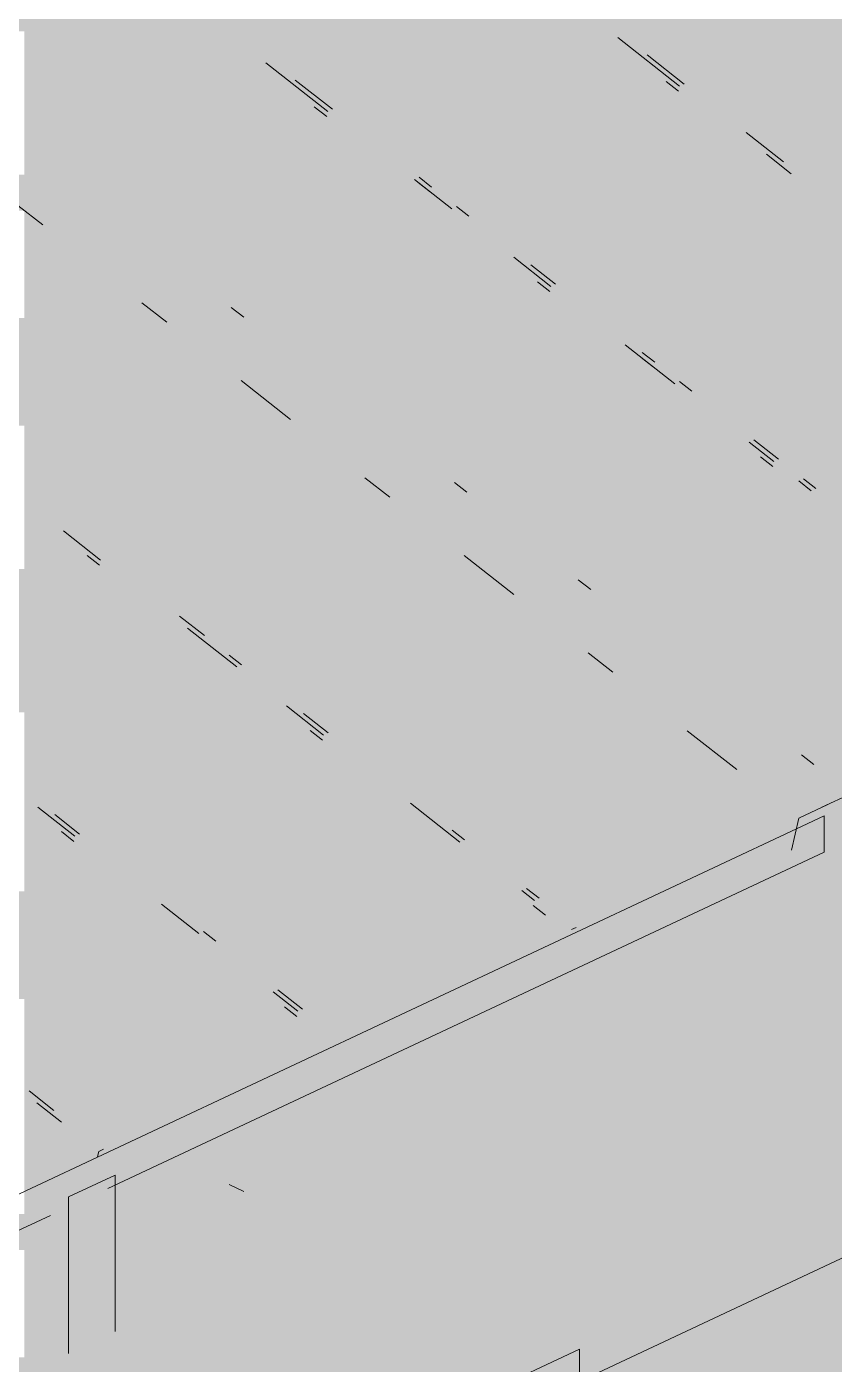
# Model space of a CAD drawing. Header units: millimetres. Extents: x 5 to 1315, y 5 to 292.
# Drawn here: x 1209.481 to 1211.652, y 84.62 to 88.218 of the extents above; entities that cross this region are included whole.
import ezdxf

# ---------------------------------------------------------------- set-up
doc = ezdxf.new("R2010")
doc.units = ezdxf.units.MM
doc.layers.add('EXISTING', color=7, linetype='Continuous')
doc.layers.add('IMAGES', color=7, linetype='Continuous')

# ---------------------------------------------------------------- blocks, each defined once
blk = doc.blocks.new('SHEET_03')
at = {"layer": 'EXISTING', "color": 250, "lineweight": 9}
for p, q in [((310.9569, 84.5696), (320.4349, 89.0192)), ((311.0698, 88.1889), (311.2364, 88.0581)), ((310.1237, 88.121), (310.2904, 87.9902)), ((311.2489, 88.064), (311.1489, 88.1425)), ((310.3028, 87.9961), (310.2029, 88.0746)), ((311.2333, 88.0444), (311.2, 88.0706)), ((310.2873, 87.9765), (310.254, 88.0027)), ((311.5155, 87.8547), (311.4155, 87.9332)), ((311.4697, 87.875), (311.5363, 87.8227)), ((310.5236, 87.8071), (310.6236, 87.7286)), ((310.5664, 87.7731), (310.5331, 87.7993)), ((310.5695, 87.7868), (310.5361, 87.813)), ((309.4571, 87.7371), (309.5237, 87.6848)), ((310.6694, 87.7083), (310.6361, 87.7345)), ((310.7902, 87.5978), (310.8902, 87.5194)), ((310.9027, 87.5252), (310.8361, 87.5775)), ((310.8872, 87.5057), (310.8538, 87.5318)), ((309.7903, 87.4755), (309.857, 87.4232)), ((310.0641, 87.4368), (310.0308, 87.463)), ((311.0902, 87.3624), (311.2235, 87.2578)), ((311.1663, 87.3023), (311.1329, 87.3284)), ((311.1693, 87.3159), (311.136, 87.3421)), ((310.0569, 87.2662), (310.1902, 87.1616)), ((311.2693, 87.2375), (311.236, 87.2636)), ((311.5026, 87.0544), (311.4359, 87.1067)), ((311.4235, 87.1008), (311.4901, 87.0485)), ((311.487, 87.0348), (311.4537, 87.061)), ((310.3902, 87.0046), (310.4569, 86.9523)), ((311.5568, 86.9962), (311.5901, 86.97)), ((311.6026, 86.9759), (311.5692, 87.002)), ((310.664, 86.966), (310.6307, 86.9921)), ((309.5793, 86.8621), (309.6793, 86.7836)), ((309.6762, 86.7699), (309.6429, 86.7961)), ((310.6568, 86.7954), (310.7901, 86.6907)), ((310.9973, 86.7044), (310.9639, 86.7305)), ((309.9584, 86.5802), (309.8917, 86.6325)), ((309.9126, 86.6005), (310.0459, 86.4959)), ((310.0583, 86.5017), (310.025, 86.5279)), ((310.9901, 86.5338), (311.0567, 86.4815)), ((310.1792, 86.3912), (310.2791, 86.3128)), ((310.2916, 86.3186), (310.225, 86.3709)), ((310.2761, 86.2991), (310.2428, 86.3252)), ((311.2567, 86.3245), (311.39, 86.2199)), ((311.5971, 86.2335), (311.5638, 86.2597)), ((311.6971, 86.155), (311.6191, 86.1184)), ((307.8109, 84.3044), (311.6251, 86.095)), ((309.5101, 86.119), (309.6101, 86.0405)), ((309.6226, 86.0463), (309.5559, 86.0987)), ((310.5124, 86.1297), (310.6457, 86.025)), ((311.6347, 86.1257), (311.5566, 86.0891)), ((311.6251, 86.095), (311.6251, 85.9976)), ((311.5566, 86.0891), (311.5375, 86.0035)), ((309.607, 86.0268), (309.5737, 86.0529)), ((310.6582, 86.0309), (310.6249, 86.057)), ((309.6987, 85.0932), (311.6251, 85.9976)), ((310.8124, 85.8942), (310.8457, 85.8681)), ((310.8582, 85.8739), (310.8249, 85.9001)), ((309.8434, 85.8574), (309.9434, 85.7789)), ((310.876, 85.8282), (310.8426, 85.8544)), ((309.9892, 85.7586), (309.9559, 85.7847)), ((310.9582, 85.7954), (310.9457, 85.7896)), ((310.2225, 85.5755), (310.1558, 85.6278)), ((310.1433, 85.6219), (310.21, 85.5696)), ((310.2069, 85.5559), (310.1736, 85.5821)), ((309.5534, 85.3032), (309.4868, 85.3555)), ((309.5076, 85.3235), (309.5743, 85.2712)), ((309.6867, 85.1986), (309.6743, 85.1927)), ((309.6743, 85.1927), (309.6712, 85.179)), ((309.5931, 85.0703), (309.718, 85.129)), ((309.718, 84.7079), (309.718, 85.129)), ((310.0641, 85.085), (310.0249, 85.1034)), ((309.5931, 85.0703), (309.5931, 84.6493)), ((307.8109, 84.2069), (309.5446, 85.0208)), ((309.5931, 84.0162), (310.9669, 84.6611)), ((310.9669, 84.3493), (310.9669, 84.6611))]:
    blk.add_line(p, q, dxfattribs=at)
at = {"layer": 'IMAGES', "color": 7}
for points in [[(309.2818, 88.2057), (309.86, 88.2057), (309.2818, 88.3021), (309.86, 88.3021)], [(309.86, 88.2057), (310.0527, 88.2057), (309.86, 88.3021), (310.0527, 88.3021)], [(310.0527, 88.2057), (310.7273, 88.2057), (310.0527, 88.3021), (310.7273, 88.3021)], [(310.7273, 88.2057), (310.8236, 88.2057), (310.7273, 88.3021), (310.8236, 88.3021)], [(310.8236, 88.2057), (310.92, 88.2057), (310.8236, 88.3021), (310.92, 88.3021)], [(310.92, 88.2057), (311.1127, 88.2057), (310.92, 88.3021), (311.1127, 88.3021)], [(311.1127, 88.2057), (311.2091, 88.2057), (311.1127, 88.3021), (311.2091, 88.3021)], [(311.2091, 88.2057), (311.3055, 88.2057), (311.2091, 88.3021), (311.3055, 88.3021)], [(311.3055, 88.2057), (311.7873, 88.2057), (311.3055, 88.3021), (311.7873, 88.3021)], [(309.4745, 88.1093), (309.86, 88.1093), (309.4745, 88.2057), (309.86, 88.2057)], [(309.86, 88.1093), (309.9564, 88.1093), (309.86, 88.2057), (309.9564, 88.2057)], [(309.9564, 88.1093), (310.1491, 88.1093), (309.9564, 88.2057), (310.1491, 88.2057)], [(310.1491, 88.1093), (310.2455, 88.1093), (310.1491, 88.2057), (310.2455, 88.2057)], [(310.2455, 88.1093), (310.3418, 88.1093), (310.2455, 88.2057), (310.3418, 88.2057)], [(310.3418, 88.1093), (310.8236, 88.1093), (310.3418, 88.2057), (310.8236, 88.2057)], [(310.8236, 88.1093), (310.92, 88.1093), (310.8236, 88.2057), (310.92, 88.2057)], [(310.92, 88.1093), (311.0164, 88.1093), (310.92, 88.2057), (311.0164, 88.2057)], [(311.0164, 88.1093), (311.2091, 88.1093), (311.0164, 88.2057), (311.2091, 88.2057)], [(311.2091, 88.1093), (311.3055, 88.1093), (311.2091, 88.2057), (311.3055, 88.2057)], [(311.3055, 88.1093), (311.4018, 88.1093), (311.3055, 88.2057), (311.4018, 88.2057)], [(311.4018, 88.1093), (311.8836, 88.1093), (311.4018, 88.2057), (311.8836, 88.2057)], [(309.4745, 88.0129), (309.9564, 88.0129), (309.4745, 88.1093), (309.9564, 88.1093)], [(309.9564, 88.0129), (310.0527, 88.0129), (309.9564, 88.1093), (310.0527, 88.1093)], [(310.0527, 88.0129), (310.1491, 88.0129), (310.0527, 88.1093), (310.1491, 88.1093)], [(310.1491, 88.0129), (310.3418, 88.0129), (310.1491, 88.1093), (310.3418, 88.1093)], [(310.3418, 88.0129), (310.4382, 88.0129), (310.3418, 88.1093), (310.4382, 88.1093)], [(310.4382, 88.0129), (311.0164, 88.0129), (310.4382, 88.1093), (311.0164, 88.1093)], [(311.0164, 88.0129), (311.1127, 88.0129), (311.0164, 88.1093), (311.1127, 88.1093)], [(311.1127, 88.0129), (311.3055, 88.0129), (311.1127, 88.1093), (311.3055, 88.1093)], [(311.3055, 88.0129), (311.4018, 88.0129), (311.3055, 88.1093), (311.4018, 88.1093)], [(311.4018, 88.0129), (311.98, 88.0129), (311.4018, 88.1093), (311.98, 88.1093)], [(309.4745, 87.9165), (309.5709, 87.9165), (309.4745, 88.0129), (309.5709, 88.0129)], [(309.5709, 87.9165), (309.6673, 87.9165), (309.5709, 88.0129), (309.6673, 88.0129)], [(309.6673, 87.9165), (310.0527, 87.9165), (309.6673, 88.0129), (310.0527, 88.0129)], [(310.0527, 87.9165), (310.1491, 87.9165), (310.0527, 88.0129), (310.1491, 88.0129)], [(310.1491, 87.9165), (310.2455, 87.9165), (310.1491, 88.0129), (310.2455, 88.0129)], [(310.2455, 87.9165), (310.4382, 87.9165), (310.2455, 88.0129), (310.4382, 88.0129)], [(310.4382, 87.9165), (310.5345, 87.9165), (310.4382, 88.0129), (310.5345, 88.0129)], [(310.5345, 87.9165), (311.2091, 87.9165), (310.5345, 88.0129), (311.2091, 88.0129)], [(311.2091, 87.9165), (311.3055, 87.9165), (311.2091, 88.0129), (311.3055, 88.0129)], [(311.3055, 87.9165), (311.4982, 87.9165), (311.3055, 88.0129), (311.4982, 88.0129)], [(311.4982, 87.9165), (311.5945, 87.9165), (311.4982, 88.0129), (311.5945, 88.0129)], [(311.5945, 87.9165), (312.0764, 87.9165), (311.5945, 88.0129), (312.0764, 88.0129)], [(309.4745, 87.8201), (309.5709, 87.8201), (309.4745, 87.9165), (309.5709, 87.9165)], [(309.5709, 87.8201), (309.7636, 87.8201), (309.5709, 87.9165), (309.7636, 87.9165)], [(309.7636, 87.8201), (310.2455, 87.8201), (309.7636, 87.9165), (310.2455, 87.9165)], [(310.2455, 87.8201), (310.3418, 87.8201), (310.2455, 87.9165), (310.3418, 87.9165)], [(310.3418, 87.8201), (310.4382, 87.8201), (310.3418, 87.9165), (310.4382, 87.9165)], [(310.4382, 87.8201), (310.5345, 87.8201), (310.4382, 87.9165), (310.5345, 87.9165)], [(310.5345, 87.8201), (310.6309, 87.8201), (310.5345, 87.9165), (310.6309, 87.9165)], [(310.6309, 87.8201), (310.7273, 87.8201), (310.6309, 87.9165), (310.7273, 87.9165)], [(310.7273, 87.8201), (311.2091, 87.8201), (310.7273, 87.9165), (311.2091, 87.9165)], [(311.2091, 87.8201), (311.3055, 87.8201), (311.2091, 87.9165), (311.3055, 87.9165)], [(311.3055, 87.8201), (311.4018, 87.8201), (311.3055, 87.9165), (311.4018, 87.9165)], [(311.4018, 87.8201), (311.5945, 87.8201), (311.4018, 87.9165), (311.5945, 87.9165)], [(311.5945, 87.8201), (311.6909, 87.8201), (311.5945, 87.9165), (311.6909, 87.9165)], [(309.3782, 87.7237), (309.5709, 87.7237), (309.3782, 87.8201), (309.5709, 87.8201)], [(309.5709, 87.7237), (309.6673, 87.7237), (309.5709, 87.8201), (309.6673, 87.8201)], [(309.6673, 87.7237), (309.7636, 87.7237), (309.6673, 87.8201), (309.7636, 87.8201)], [(309.7636, 87.7237), (309.86, 87.7237), (309.7636, 87.8201), (309.86, 87.8201)], [(309.86, 87.7237), (310.3418, 87.7237), (309.86, 87.8201), (310.3418, 87.8201)], [(310.3418, 87.7237), (310.4382, 87.7237), (310.3418, 87.8201), (310.4382, 87.8201)], [(310.4382, 87.7237), (310.5345, 87.7237), (310.4382, 87.8201), (310.5345, 87.8201)], [(310.5345, 87.7237), (310.6309, 87.7237), (310.5345, 87.8201), (310.6309, 87.8201)], [(310.6309, 87.7237), (310.7273, 87.7237), (310.6309, 87.8201), (310.7273, 87.8201)], [(310.7273, 87.7237), (310.8236, 87.7237), (310.7273, 87.8201), (310.8236, 87.8201)], [(310.8236, 87.7237), (311.4018, 87.7237), (310.8236, 87.8201), (311.4018, 87.8201)], [(311.4018, 87.7237), (311.4982, 87.7237), (311.4018, 87.8201), (311.4982, 87.8201)], [(311.4982, 87.7237), (311.6909, 87.7237), (311.4982, 87.8201), (311.6909, 87.8201)], [(309.4745, 87.6273), (309.5709, 87.6273), (309.4745, 87.7237), (309.5709, 87.7237)], [(309.5709, 87.6273), (309.6673, 87.6273), (309.5709, 87.7237), (309.6673, 87.7237)], [(309.6673, 87.6273), (309.7636, 87.6273), (309.6673, 87.7237), (309.7636, 87.7237)], [(309.7636, 87.6273), (309.86, 87.6273), (309.7636, 87.7237), (309.86, 87.7237)], [(309.86, 87.6273), (309.9564, 87.6273), (309.86, 87.7237), (309.9564, 87.7237)], [(309.9564, 87.6273), (310.4382, 87.6273), (309.9564, 87.7237), (310.4382, 87.7237)], [(310.4382, 87.6273), (310.5345, 87.6273), (310.4382, 87.7237), (310.5345, 87.7237)], [(310.5345, 87.6273), (310.6309, 87.6273), (310.5345, 87.7237), (310.6309, 87.7237)], [(310.6309, 87.6273), (310.7273, 87.6273), (310.6309, 87.7237), (310.7273, 87.7237)], [(310.7273, 87.6273), (310.8236, 87.6273), (310.7273, 87.7237), (310.8236, 87.7237)], [(310.8236, 87.6273), (310.92, 87.6273), (310.8236, 87.7237), (310.92, 87.7237)], [(310.92, 87.6273), (311.4982, 87.6273), (310.92, 87.7237), (311.4982, 87.7237)], [(311.4982, 87.6273), (311.5945, 87.6273), (311.4982, 87.7237), (311.5945, 87.7237)], [(311.5945, 87.6273), (311.6909, 87.6273), (311.5945, 87.7237), (311.6909, 87.7237)], [(309.4745, 87.5309), (309.5709, 87.5309), (309.4745, 87.6273), (309.5709, 87.6273)], [(309.5709, 87.5309), (309.6673, 87.5309), (309.5709, 87.6273), (309.6673, 87.6273)], [(309.6673, 87.5309), (309.9564, 87.5309), (309.6673, 87.6273), (309.9564, 87.6273)], [(309.9564, 87.5309), (310.0527, 87.5309), (309.9564, 87.6273), (310.0527, 87.6273)], [(310.0527, 87.5309), (310.1491, 87.5309), (310.0527, 87.6273), (310.1491, 87.6273)], [(310.1491, 87.5309), (310.5345, 87.5309), (310.1491, 87.6273), (310.5345, 87.6273)], [(310.5345, 87.5309), (310.6309, 87.5309), (310.5345, 87.6273), (310.6309, 87.6273)], [(310.6309, 87.5309), (310.7273, 87.5309), (310.6309, 87.6273), (310.7273, 87.6273)], [(310.7273, 87.5309), (310.92, 87.5309), (310.7273, 87.6273), (310.92, 87.6273)], [(310.92, 87.5309), (311.0164, 87.5309), (310.92, 87.6273), (311.0164, 87.6273)], [(311.0164, 87.5309), (311.1127, 87.5309), (311.0164, 87.6273), (311.1127, 87.6273)], [(311.1127, 87.5309), (311.5945, 87.5309), (311.1127, 87.6273), (311.5945, 87.6273)], [(311.5945, 87.5309), (311.6909, 87.5309), (311.5945, 87.6273), (311.6909, 87.6273)], [(309.4745, 87.4345), (309.5709, 87.4345), (309.4745, 87.5309), (309.5709, 87.5309)], [(309.5709, 87.4345), (309.6673, 87.4345), (309.5709, 87.5309), (309.6673, 87.5309)], [(309.6673, 87.4345), (309.7636, 87.4345), (309.6673, 87.5309), (309.7636, 87.5309)], [(309.7636, 87.4345), (309.86, 87.4345), (309.7636, 87.5309), (309.86, 87.5309)], [(309.86, 87.4345), (309.9564, 87.4345), (309.86, 87.5309), (309.9564, 87.5309)], [(309.9564, 87.4345), (310.0527, 87.4345), (309.9564, 87.5309), (310.0527, 87.5309)], [(310.0527, 87.4345), (310.2455, 87.4345), (310.0527, 87.5309), (310.2455, 87.5309)], [(310.2455, 87.4345), (310.7273, 87.4345), (310.2455, 87.5309), (310.7273, 87.5309)], [(310.7273, 87.4345), (310.8236, 87.4345), (310.7273, 87.5309), (310.8236, 87.5309)], [(310.8236, 87.4345), (311.0164, 87.4345), (310.8236, 87.5309), (311.0164, 87.5309)], [(311.0164, 87.4345), (311.1127, 87.4345), (311.0164, 87.5309), (311.1127, 87.5309)], [(311.1127, 87.4345), (311.2091, 87.4345), (311.1127, 87.5309), (311.2091, 87.5309)], [(311.2091, 87.4345), (311.6909, 87.4345), (311.2091, 87.5309), (311.6909, 87.5309)], [(309.1855, 87.3381), (309.6673, 87.3381), (309.1855, 87.4345), (309.6673, 87.4345)], [(309.6673, 87.3381), (309.7636, 87.3381), (309.6673, 87.4345), (309.7636, 87.4345)], [(309.7636, 87.3381), (309.86, 87.3381), (309.7636, 87.4345), (309.86, 87.4345)], [(309.86, 87.3381), (309.9564, 87.3381), (309.86, 87.4345), (309.9564, 87.4345)], [(309.9564, 87.3381), (310.0527, 87.3381), (309.9564, 87.4345), (310.0527, 87.4345)], [(310.0527, 87.3381), (310.1491, 87.3381), (310.0527, 87.4345), (310.1491, 87.4345)], [(310.1491, 87.3381), (310.2455, 87.3381), (310.1491, 87.4345), (310.2455, 87.4345)], [(310.2455, 87.3381), (310.3418, 87.3381), (310.2455, 87.4345), (310.3418, 87.4345)], [(310.3418, 87.3381), (310.4382, 87.3381), (310.3418, 87.4345), (310.4382, 87.4345)], [(310.4382, 87.3381), (310.8236, 87.3381), (310.4382, 87.4345), (310.8236, 87.4345)], [(310.8236, 87.3381), (310.92, 87.3381), (310.8236, 87.4345), (310.92, 87.4345)], [(310.92, 87.3381), (311.0164, 87.3381), (310.92, 87.4345), (311.0164, 87.4345)], [(311.0164, 87.3381), (311.1127, 87.3381), (311.0164, 87.4345), (311.1127, 87.4345)], [(311.1127, 87.3381), (311.2091, 87.3381), (311.1127, 87.4345), (311.2091, 87.4345)], [(311.2091, 87.3381), (311.8836, 87.3381), (311.2091, 87.4345), (311.8836, 87.4345)], [(309.2818, 87.2417), (309.7636, 87.2417), (309.2818, 87.3381), (309.7636, 87.3381)], [(309.7636, 87.2417), (309.86, 87.2417), (309.7636, 87.3381), (309.86, 87.3381)], [(309.86, 87.2417), (309.9564, 87.2417), (309.86, 87.3381), (309.9564, 87.3381)], [(309.9564, 87.2417), (310.0527, 87.2417), (309.9564, 87.3381), (310.0527, 87.3381)], [(310.0527, 87.2417), (310.2455, 87.2417), (310.0527, 87.3381), (310.2455, 87.3381)], [(310.2455, 87.2417), (310.3418, 87.2417), (310.2455, 87.3381), (310.3418, 87.3381)], [(310.3418, 87.2417), (310.4382, 87.2417), (310.3418, 87.3381), (310.4382, 87.3381)], [(310.4382, 87.2417), (310.92, 87.2417), (310.4382, 87.3381), (310.92, 87.3381)], [(310.92, 87.2417), (311.0164, 87.2417), (310.92, 87.3381), (311.0164, 87.3381)], [(311.0164, 87.2417), (311.1127, 87.2417), (311.0164, 87.3381), (311.1127, 87.3381)], [(311.1127, 87.2417), (311.3055, 87.2417), (311.1127, 87.3381), (311.3055, 87.3381)], [(311.3055, 87.2417), (311.4018, 87.2417), (311.3055, 87.3381), (311.4018, 87.3381)], [(311.4018, 87.2417), (311.98, 87.2417), (311.4018, 87.3381), (311.98, 87.3381)], [(309.3782, 87.1453), (309.86, 87.1453), (309.3782, 87.2417), (309.86, 87.2417)], [(309.86, 87.1453), (309.9564, 87.1453), (309.86, 87.2417), (309.9564, 87.2417)], [(309.9564, 87.1453), (310.0527, 87.1453), (309.9564, 87.2417), (310.0527, 87.2417)], [(310.0527, 87.1453), (310.1491, 87.1453), (310.0527, 87.2417), (310.1491, 87.2417)], [(310.1491, 87.1453), (310.2455, 87.1453), (310.1491, 87.2417), (310.2455, 87.2417)], [(310.2455, 87.1453), (310.3418, 87.1453), (310.2455, 87.2417), (310.3418, 87.2417)], [(310.3418, 87.1453), (310.4382, 87.1453), (310.3418, 87.2417), (310.4382, 87.2417)], [(310.4382, 87.1453), (310.5345, 87.1453), (310.4382, 87.2417), (310.5345, 87.2417)], [(310.5345, 87.1453), (310.6309, 87.1453), (310.5345, 87.2417), (310.6309, 87.2417)], [(310.6309, 87.1453), (311.1127, 87.1453), (310.6309, 87.2417), (311.1127, 87.2417)], [(311.1127, 87.1453), (311.2091, 87.1453), (311.1127, 87.2417), (311.2091, 87.2417)], [(311.2091, 87.1453), (311.4018, 87.1453), (311.2091, 87.2417), (311.4018, 87.2417)], [(311.4018, 87.1453), (311.5945, 87.1453), (311.4018, 87.2417), (311.5945, 87.2417)], [(311.5945, 87.1453), (312.0764, 87.1453), (311.5945, 87.2417), (312.0764, 87.2417)], [(309.4745, 87.0489), (309.5709, 87.0489), (309.4745, 87.1453), (309.5709, 87.1453)], [(309.5709, 87.0489), (310.1491, 87.0489), (309.5709, 87.1453), (310.1491, 87.1453)], [(310.1491, 87.0489), (310.2455, 87.0489), (310.1491, 87.1453), (310.2455, 87.1453)], [(310.2455, 87.0489), (310.5345, 87.0489), (310.2455, 87.1453), (310.5345, 87.1453)], [(310.5345, 87.0489), (310.6309, 87.0489), (310.5345, 87.1453), (310.6309, 87.1453)], [(310.6309, 87.0489), (310.7273, 87.0489), (310.6309, 87.1453), (310.7273, 87.1453)], [(310.7273, 87.0489), (311.2091, 87.0489), (310.7273, 87.1453), (311.2091, 87.1453)], [(311.2091, 87.0489), (311.3055, 87.0489), (311.2091, 87.1453), (311.3055, 87.1453)], [(311.3055, 87.0489), (311.4018, 87.0489), (311.3055, 87.1453), (311.4018, 87.1453)], [(311.4018, 87.0489), (311.4982, 87.0489), (311.4018, 87.1453), (311.4982, 87.1453)], [(311.4982, 87.0489), (311.5945, 87.0489), (311.4982, 87.1453), (311.5945, 87.1453)], [(311.5945, 87.0489), (311.6909, 87.0489), (311.5945, 87.1453), (311.6909, 87.1453)], [(309.4745, 86.9525), (309.5709, 86.9525), (309.4745, 87.0489), (309.5709, 87.0489)], [(309.5709, 86.9525), (309.6673, 86.9525), (309.5709, 87.0489), (309.6673, 87.0489)], [(309.6673, 86.9525), (310.1491, 86.9525), (309.6673, 87.0489), (310.1491, 87.0489)], [(310.1491, 86.9525), (310.2455, 86.9525), (310.1491, 87.0489), (310.2455, 87.0489)], [(310.2455, 86.9525), (310.3418, 86.9525), (310.2455, 87.0489), (310.3418, 87.0489)], [(310.3418, 86.9525), (310.4382, 86.9525), (310.3418, 87.0489), (310.4382, 87.0489)], [(310.4382, 86.9525), (310.5345, 86.9525), (310.4382, 87.0489), (310.5345, 87.0489)], [(310.5345, 86.9525), (310.6309, 86.9525), (310.5345, 87.0489), (310.6309, 87.0489)], [(310.6309, 86.9525), (310.7273, 86.9525), (310.6309, 87.0489), (310.7273, 87.0489)], [(310.7273, 86.9525), (310.8236, 86.9525), (310.7273, 87.0489), (310.8236, 87.0489)], [(310.8236, 86.9525), (310.92, 86.9525), (310.8236, 87.0489), (310.92, 87.0489)], [(310.92, 86.9525), (311.3055, 86.9525), (310.92, 87.0489), (311.3055, 87.0489)], [(311.3055, 86.9525), (311.4018, 86.9525), (311.3055, 87.0489), (311.4018, 87.0489)], [(311.4018, 86.9525), (311.4982, 86.9525), (311.4018, 87.0489), (311.4982, 87.0489)], [(311.4982, 86.9525), (311.5945, 86.9525), (311.4982, 87.0489), (311.5945, 87.0489)], [(311.5945, 86.9525), (311.6909, 86.9525), (311.5945, 87.0489), (311.6909, 87.0489)], [(309.4745, 86.8561), (309.5709, 86.8561), (309.4745, 86.9525), (309.5709, 86.9525)], [(309.5709, 86.8561), (309.6673, 86.8561), (309.5709, 86.9525), (309.6673, 86.9525)], [(309.6673, 86.8561), (310.2455, 86.8561), (309.6673, 86.9525), (310.2455, 86.9525)], [(310.2455, 86.8561), (310.3418, 86.8561), (310.2455, 86.9525), (310.3418, 86.9525)], [(310.3418, 86.8561), (310.4382, 86.8561), (310.3418, 86.9525), (310.4382, 86.9525)], [(310.4382, 86.8561), (310.5345, 86.8561), (310.4382, 86.9525), (310.5345, 86.9525)], [(310.5345, 86.8561), (310.6309, 86.8561), (310.5345, 86.9525), (310.6309, 86.9525)], [(310.6309, 86.8561), (310.8236, 86.8561), (310.6309, 86.9525), (310.8236, 86.9525)], [(310.8236, 86.8561), (310.92, 86.8561), (310.8236, 86.9525), (310.92, 86.9525)], [(310.92, 86.8561), (311.4018, 86.8561), (310.92, 86.9525), (311.4018, 86.9525)], [(311.4018, 86.8561), (311.4982, 86.8561), (311.4018, 86.9525), (311.4982, 86.9525)], [(311.4982, 86.8561), (311.5945, 86.8561), (311.4982, 86.9525), (311.5945, 86.9525)], [(311.5945, 86.8561), (311.7873, 86.8561), (311.5945, 86.9525), (311.7873, 86.9525)], [(309.4745, 86.7597), (309.5709, 86.7597), (309.4745, 86.8561), (309.5709, 86.8561)], [(309.5709, 86.7597), (309.7636, 86.7597), (309.5709, 86.8561), (309.7636, 86.8561)], [(309.7636, 86.7597), (309.86, 86.7597), (309.7636, 86.8561), (309.86, 86.8561)], [(309.86, 86.7597), (310.3418, 86.7597), (309.86, 86.8561), (310.3418, 86.8561)], [(310.3418, 86.7597), (310.4382, 86.7597), (310.3418, 86.8561), (310.4382, 86.8561)], [(310.4382, 86.7597), (310.5345, 86.7597), (310.4382, 86.8561), (310.5345, 86.8561)], [(310.5345, 86.7597), (310.6309, 86.7597), (310.5345, 86.8561), (310.6309, 86.8561)], [(310.6309, 86.7597), (310.7273, 86.7597), (310.6309, 86.8561), (310.7273, 86.8561)], [(310.7273, 86.7597), (310.8236, 86.7597), (310.7273, 86.8561), (310.8236, 86.8561)], [(310.8236, 86.7597), (310.92, 86.7597), (310.8236, 86.8561), (310.92, 86.8561)], [(310.92, 86.7597), (311.0164, 86.7597), (310.92, 86.8561), (311.0164, 86.8561)], [(311.0164, 86.7597), (311.5945, 86.7597), (311.0164, 86.8561), (311.5945, 86.8561)], [(311.5945, 86.7597), (311.6909, 86.7597), (311.5945, 86.8561), (311.6909, 86.8561)], [(308.9927, 86.6633), (309.5709, 86.6633), (308.9927, 86.7597), (309.5709, 86.7597)], [(309.5709, 86.6633), (309.6673, 86.6633), (309.5709, 86.7597), (309.6673, 86.7597)], [(309.6673, 86.6633), (309.86, 86.6633), (309.6673, 86.7597), (309.86, 86.7597)], [(309.86, 86.6633), (309.9564, 86.6633), (309.86, 86.7597), (309.9564, 86.7597)], [(309.9564, 86.6633), (310.0527, 86.6633), (309.9564, 86.7597), (310.0527, 86.7597)], [(310.0527, 86.6633), (310.5345, 86.6633), (310.0527, 86.7597), (310.5345, 86.7597)], [(310.5345, 86.6633), (310.6309, 86.6633), (310.5345, 86.7597), (310.6309, 86.7597)], [(310.6309, 86.6633), (310.7273, 86.6633), (310.6309, 86.7597), (310.7273, 86.7597)], [(310.7273, 86.6633), (310.8236, 86.6633), (310.7273, 86.7597), (310.8236, 86.7597)], [(310.8236, 86.6633), (310.92, 86.6633), (310.8236, 86.7597), (310.92, 86.7597)], [(310.92, 86.6633), (311.0164, 86.6633), (310.92, 86.7597), (311.0164, 86.7597)], [(311.0164, 86.6633), (311.1127, 86.6633), (311.0164, 86.7597), (311.1127, 86.7597)], [(311.1127, 86.6633), (311.2091, 86.6633), (311.1127, 86.7597), (311.2091, 86.7597)], [(311.2091, 86.6633), (311.3055, 86.6633), (311.2091, 86.7597), (311.3055, 86.7597)], [(311.3055, 86.6633), (311.7873, 86.6633), (311.3055, 86.7597), (311.7873, 86.7597)], [(309.0891, 86.5669), (309.6673, 86.5669), (309.0891, 86.6633), (309.6673, 86.6633)], [(309.6673, 86.5669), (309.7636, 86.5669), (309.6673, 86.6633), (309.7636, 86.6633)], [(309.7636, 86.5669), (309.9564, 86.5669), (309.7636, 86.6633), (309.9564, 86.6633)], [(309.9564, 86.5669), (310.0527, 86.5669), (309.9564, 86.6633), (310.0527, 86.6633)], [(310.0527, 86.5669), (310.1491, 86.5669), (310.0527, 86.6633), (310.1491, 86.6633)], [(310.1491, 86.5669), (310.6309, 86.5669), (310.1491, 86.6633), (310.6309, 86.6633)], [(310.6309, 86.5669), (310.7273, 86.5669), (310.6309, 86.6633), (310.7273, 86.6633)], [(310.7273, 86.5669), (310.8236, 86.5669), (310.7273, 86.6633), (310.8236, 86.6633)], [(310.8236, 86.5669), (310.92, 86.5669), (310.8236, 86.6633), (310.92, 86.6633)], [(310.92, 86.5669), (311.0164, 86.5669), (310.92, 86.6633), (311.0164, 86.6633)], [(311.0164, 86.5669), (311.1127, 86.5669), (311.0164, 86.6633), (311.1127, 86.6633)], [(311.1127, 86.5669), (311.2091, 86.5669), (311.1127, 86.6633), (311.2091, 86.6633)], [(311.2091, 86.5669), (311.3055, 86.5669), (311.2091, 86.6633), (311.3055, 86.6633)], [(311.3055, 86.5669), (311.4018, 86.5669), (311.3055, 86.6633), (311.4018, 86.6633)], [(311.4018, 86.5669), (311.7873, 86.5669), (311.4018, 86.6633), (311.7873, 86.6633)], [(309.1855, 86.4705), (309.7636, 86.4705), (309.1855, 86.5669), (309.7636, 86.5669)], [(309.7636, 86.4705), (309.86, 86.4705), (309.7636, 86.5669), (309.86, 86.5669)], [(309.86, 86.4705), (309.9564, 86.4705), (309.86, 86.5669), (309.9564, 86.5669)], [(309.9564, 86.4705), (310.0527, 86.4705), (309.9564, 86.5669), (310.0527, 86.5669)], [(310.0527, 86.4705), (310.1491, 86.4705), (310.0527, 86.5669), (310.1491, 86.5669)], [(310.1491, 86.4705), (310.2455, 86.4705), (310.1491, 86.5669), (310.2455, 86.5669)], [(310.2455, 86.4705), (310.3418, 86.4705), (310.2455, 86.5669), (310.3418, 86.5669)], [(310.3418, 86.4705), (310.7273, 86.4705), (310.3418, 86.5669), (310.7273, 86.5669)], [(310.7273, 86.4705), (310.8236, 86.4705), (310.7273, 86.5669), (310.8236, 86.5669)], [(310.8236, 86.4705), (310.92, 86.4705), (310.8236, 86.5669), (310.92, 86.5669)], [(310.92, 86.4705), (311.0164, 86.4705), (310.92, 86.5669), (311.0164, 86.5669)], [(311.0164, 86.4705), (311.1127, 86.4705), (311.0164, 86.5669), (311.1127, 86.5669)], [(311.1127, 86.3741), (311.2091, 86.3741), (311.1127, 86.5669), (311.2091, 86.5669)], [(311.2091, 86.4705), (311.3055, 86.4705), (311.2091, 86.5669), (311.3055, 86.5669)], [(311.3055, 86.4705), (311.4982, 86.4705), (311.3055, 86.5669), (311.4982, 86.5669)], [(311.4982, 86.4705), (311.8836, 86.4705), (311.4982, 86.5669), (311.8836, 86.5669)], [(309.3782, 86.3741), (309.86, 86.3741), (309.3782, 86.4705), (309.86, 86.4705)], [(309.86, 86.3741), (309.9564, 86.3741), (309.86, 86.4705), (309.9564, 86.4705)], [(309.9564, 86.3741), (310.0527, 86.3741), (309.9564, 86.4705), (310.0527, 86.4705)], [(310.0527, 86.3741), (310.2455, 86.3741), (310.0527, 86.4705), (310.2455, 86.4705)], [(310.2455, 86.3741), (310.3418, 86.3741), (310.2455, 86.4705), (310.3418, 86.4705)], [(310.3418, 86.3741), (310.4382, 86.3741), (310.3418, 86.4705), (310.4382, 86.4705)], [(310.4382, 86.3741), (310.8236, 86.3741), (310.4382, 86.4705), (310.8236, 86.4705)], [(310.8236, 86.3741), (310.92, 86.3741), (310.8236, 86.4705), (310.92, 86.4705)], [(310.92, 86.3741), (311.0164, 86.3741), (310.92, 86.4705), (311.0164, 86.4705)], [(311.0164, 86.3741), (311.1127, 86.3741), (311.0164, 86.4705), (311.1127, 86.4705)], [(311.2091, 86.3741), (311.3055, 86.3741), (311.2091, 86.4705), (311.3055, 86.4705)], [(311.3055, 86.3741), (311.4018, 86.3741), (311.3055, 86.4705), (311.4018, 86.4705)], [(311.4018, 86.3741), (311.4982, 86.3741), (311.4018, 86.4705), (311.4982, 86.4705)], [(311.4982, 86.3741), (311.5945, 86.3741), (311.4982, 86.4705), (311.5945, 86.4705)], [(311.5945, 86.3741), (311.8836, 86.3741), (311.5945, 86.4705), (311.8836, 86.4705)], [(309.4745, 86.2777), (310.0527, 86.2777), (309.4745, 86.3741), (310.0527, 86.3741)], [(310.0527, 86.2777), (310.1491, 86.2777), (310.0527, 86.3741), (310.1491, 86.3741)], [(310.1491, 86.2777), (310.3418, 86.2777), (310.1491, 86.3741), (310.3418, 86.3741)], [(310.3418, 86.2777), (310.4382, 86.2777), (310.3418, 86.3741), (310.4382, 86.3741)], [(310.4382, 86.2777), (310.5345, 86.2777), (310.4382, 86.3741), (310.5345, 86.3741)], [(310.5345, 86.2777), (311.0164, 86.2777), (310.5345, 86.3741), (311.0164, 86.3741)], [(311.0164, 86.2777), (311.1127, 86.2777), (311.0164, 86.3741), (311.1127, 86.3741)], [(311.1127, 86.2777), (311.2091, 86.2777), (311.1127, 86.3741), (311.2091, 86.3741)], [(311.2091, 86.2777), (311.3055, 86.2777), (311.2091, 86.3741), (311.3055, 86.3741)], [(311.3055, 86.2777), (311.4018, 86.2777), (311.3055, 86.3741), (311.4018, 86.3741)], [(311.4018, 86.2777), (311.4982, 86.2777), (311.4018, 86.3741), (311.4982, 86.3741)], [(311.4982, 86.2777), (311.5945, 86.2777), (311.4982, 86.3741), (311.5945, 86.3741)], [(311.5945, 86.2777), (311.8836, 86.2777), (311.5945, 86.3741), (311.8836, 86.3741)], [(309.4745, 86.1813), (309.5709, 86.1813), (309.4745, 86.2777), (309.5709, 86.2777)], [(309.5709, 86.1813), (309.6673, 86.1813), (309.5709, 86.2777), (309.6673, 86.2777)], [(309.6673, 86.1813), (310.2455, 86.1813), (309.6673, 86.2777), (310.2455, 86.2777)], [(310.2455, 86.1813), (310.3418, 86.1813), (310.2455, 86.2777), (310.3418, 86.2777)], [(310.3418, 86.1813), (310.4382, 86.1813), (310.3418, 86.2777), (310.4382, 86.2777)], [(310.4382, 86.1813), (310.5345, 86.1813), (310.4382, 86.2777), (310.5345, 86.2777)], [(310.5345, 86.1813), (310.6309, 86.1813), (310.5345, 86.2777), (310.6309, 86.2777)], [(310.6309, 86.1813), (311.1127, 86.1813), (310.6309, 86.2777), (311.1127, 86.2777)], [(311.1127, 86.1813), (311.3055, 86.1813), (311.1127, 86.2777), (311.3055, 86.2777)], [(311.3055, 86.1813), (311.4018, 86.1813), (311.3055, 86.2777), (311.4018, 86.2777)], [(311.4018, 86.1813), (311.4982, 86.1813), (311.4018, 86.2777), (311.4982, 86.2777)], [(311.4982, 86.1813), (311.5945, 86.1813), (311.4982, 86.2777), (311.5945, 86.2777)], [(311.5945, 86.1813), (311.6909, 86.1813), (311.5945, 86.2777), (311.6909, 86.2777)], [(309.4745, 86.0849), (309.5709, 86.0849), (309.4745, 86.1813), (309.5709, 86.1813)], [(309.5709, 86.0849), (309.6673, 86.0849), (309.5709, 86.1813), (309.6673, 86.1813)], [(309.6673, 86.0849), (309.7636, 86.0849), (309.6673, 86.1813), (309.7636, 86.1813)], [(309.7636, 86.0849), (310.2455, 86.0849), (309.7636, 86.1813), (310.2455, 86.1813)], [(310.2455, 86.0849), (310.3418, 86.0849), (310.2455, 86.1813), (310.3418, 86.1813)], [(310.3418, 86.0849), (310.4382, 86.0849), (310.3418, 86.1813), (310.4382, 86.1813)], [(310.4382, 86.0849), (310.5345, 86.0849), (310.4382, 86.1813), (310.5345, 86.1813)], [(310.5345, 86.0849), (310.6309, 86.0849), (310.5345, 86.1813), (310.6309, 86.1813)], [(310.6309, 86.0849), (310.7273, 86.0849), (310.6309, 86.1813), (310.7273, 86.1813)], [(310.7273, 86.0849), (310.8236, 86.0849), (310.7273, 86.1813), (310.8236, 86.1813)], [(310.8236, 86.0849), (311.2091, 86.0849), (310.8236, 86.1813), (311.2091, 86.1813)], [(311.2091, 86.0849), (311.3055, 86.0849), (311.2091, 86.1813), (311.3055, 86.1813)], [(311.3055, 86.0849), (311.4018, 86.0849), (311.3055, 86.1813), (311.4018, 86.1813)], [(311.4018, 86.0849), (311.4982, 86.0849), (311.4018, 86.1813), (311.4982, 86.1813)], [(311.4982, 86.0849), (311.5945, 86.0849), (311.4982, 86.1813), (311.5945, 86.1813)], [(311.5945, 86.0849), (311.6909, 86.0849), (311.5945, 86.1813), (311.6909, 86.1813)], [(309.4745, 85.9885), (309.5709, 85.9885), (309.4745, 86.0849), (309.5709, 86.0849)], [(309.5709, 85.9885), (309.6673, 85.9885), (309.5709, 86.0849), (309.6673, 86.0849)], [(309.6673, 85.9885), (309.7636, 85.9885), (309.6673, 86.0849), (309.7636, 86.0849)], [(309.7636, 85.9885), (309.86, 85.9885), (309.7636, 86.0849), (309.86, 86.0849)], [(309.86, 85.9885), (310.3418, 85.9885), (309.86, 86.0849), (310.3418, 86.0849)], [(310.3418, 85.9885), (310.4382, 85.9885), (310.3418, 86.0849), (310.4382, 86.0849)], [(310.4382, 85.9885), (310.5345, 85.9885), (310.4382, 86.0849), (310.5345, 86.0849)], [(310.5345, 85.9885), (310.7273, 85.9885), (310.5345, 86.0849), (310.7273, 86.0849)], [(310.7273, 85.9885), (310.8236, 85.9885), (310.7273, 86.0849), (310.8236, 86.0849)], [(310.8236, 85.9885), (310.92, 85.9885), (310.8236, 86.0849), (310.92, 86.0849)], [(310.92, 85.9885), (311.0164, 85.9885), (310.92, 86.0849), (311.0164, 86.0849)], [(311.0164, 85.9885), (311.1127, 85.9885), (311.0164, 86.0849), (311.1127, 86.0849)], [(311.1127, 85.9885), (311.2091, 85.9885), (311.1127, 86.0849), (311.2091, 86.0849)], [(311.2091, 85.9885), (311.3055, 85.9885), (311.2091, 86.0849), (311.3055, 86.0849)], [(311.3055, 85.9885), (311.4982, 85.9885), (311.3055, 86.0849), (311.4982, 86.0849)], [(311.4982, 85.9885), (311.5945, 85.9885), (311.4982, 86.0849), (311.5945, 86.0849)], [(311.5945, 85.9885), (311.6909, 85.9885), (311.5945, 86.0849), (311.6909, 86.0849)], [(309.4745, 85.8921), (309.5709, 85.8921), (309.4745, 85.9885), (309.5709, 85.9885)], [(309.5709, 85.8921), (309.6673, 85.8921), (309.5709, 85.9885), (309.6673, 85.9885)], [(309.6673, 85.8921), (309.7636, 85.8921), (309.6673, 85.9885), (309.7636, 85.9885)], [(309.7636, 85.7957), (309.86, 85.7957), (309.7636, 85.9885), (309.86, 85.9885)], [(309.86, 85.8921), (309.9564, 85.8921), (309.86, 85.9885), (309.9564, 85.9885)], [(309.9564, 85.8921), (310.5345, 85.8921), (309.9564, 85.9885), (310.5345, 85.9885)], [(310.5345, 85.8921), (310.6309, 85.8921), (310.5345, 85.9885), (310.6309, 85.9885)], [(310.6309, 85.8921), (310.7273, 85.8921), (310.6309, 85.9885), (310.7273, 85.9885)], [(310.7273, 85.8921), (310.92, 85.8921), (310.7273, 85.9885), (310.92, 85.9885)], [(310.92, 85.8921), (311.0164, 85.8921), (310.92, 85.9885), (311.0164, 85.9885)], [(311.0164, 85.8921), (311.1127, 85.8921), (311.0164, 85.9885), (311.1127, 85.9885)], [(311.1127, 85.8921), (311.2091, 85.8921), (311.1127, 85.9885), (311.2091, 85.9885)], [(311.2091, 85.8921), (311.3055, 85.8921), (311.2091, 85.9885), (311.3055, 85.9885)], [(311.3055, 85.8921), (311.4018, 85.8921), (311.3055, 85.9885), (311.4018, 85.9885)], [(311.4018, 85.8921), (311.4982, 85.8921), (311.4018, 85.9885), (311.4982, 85.9885)], [(311.4982, 85.8921), (311.5945, 85.8921), (311.4982, 85.9885), (311.5945, 85.9885)], [(311.5945, 85.8921), (311.6909, 85.8921), (311.5945, 85.9885), (311.6909, 85.9885)], [(309.0891, 85.7957), (309.6673, 85.7957), (309.0891, 85.8921), (309.6673, 85.8921)], [(309.6673, 85.7957), (309.7636, 85.7957), (309.6673, 85.8921), (309.7636, 85.8921)], [(309.86, 85.7957), (309.9564, 85.7957), (309.86, 85.8921), (309.9564, 85.8921)], [(309.9564, 85.7957), (310.0527, 85.7957), (309.9564, 85.8921), (310.0527, 85.8921)], [(310.0527, 85.7957), (310.1491, 85.7957), (310.0527, 85.8921), (310.1491, 85.8921)], [(310.1491, 85.7957), (310.5345, 85.7957), (310.1491, 85.8921), (310.5345, 85.8921)], [(310.5345, 85.7957), (310.7273, 85.7957), (310.5345, 85.8921), (310.7273, 85.8921)], [(310.7273, 85.7957), (310.8236, 85.7957), (310.7273, 85.8921), (310.8236, 85.8921)], [(310.8236, 85.7957), (310.92, 85.7957), (310.8236, 85.8921), (310.92, 85.8921)], [(310.92, 85.7957), (311.2091, 85.7957), (310.92, 85.8921), (311.2091, 85.8921)], [(311.2091, 85.7957), (311.4018, 85.7957), (311.2091, 85.8921), (311.4018, 85.8921)], [(311.4018, 85.7957), (311.4982, 85.7957), (311.4018, 85.8921), (311.4982, 85.8921)], [(311.4982, 85.7957), (311.5945, 85.7957), (311.4982, 85.8921), (311.5945, 85.8921)], [(311.5945, 85.7957), (311.7873, 85.7957), (311.5945, 85.8921), (311.7873, 85.8921)], [(309.1855, 85.6993), (309.7636, 85.6993), (309.1855, 85.7957), (309.7636, 85.7957)], [(309.7636, 85.6993), (309.86, 85.6993), (309.7636, 85.7957), (309.86, 85.7957)], [(309.86, 85.6993), (310.0527, 85.6993), (309.86, 85.7957), (310.0527, 85.7957)], [(310.0527, 85.6993), (310.1491, 85.6993), (310.0527, 85.7957), (310.1491, 85.7957)], [(310.1491, 85.6993), (310.2455, 85.6993), (310.1491, 85.7957), (310.2455, 85.7957)], [(310.2455, 85.6993), (310.4382, 85.6993), (310.2455, 85.7957), (310.4382, 85.7957)], [(310.4382, 85.6993), (310.5345, 85.6993), (310.4382, 85.7957), (310.5345, 85.7957)], [(310.5345, 85.6993), (310.6309, 85.6993), (310.5345, 85.7957), (310.6309, 85.7957)], [(310.6309, 85.6993), (310.7273, 85.6993), (310.6309, 85.7957), (310.7273, 85.7957)], [(310.7273, 85.6029), (310.8236, 85.6029), (310.7273, 85.7957), (310.8236, 85.7957)], [(310.8236, 85.6993), (310.92, 85.6993), (310.8236, 85.7957), (310.92, 85.7957)], [(310.92, 85.6993), (311.0164, 85.6993), (310.92, 85.7957), (311.0164, 85.7957)], [(311.0164, 85.6993), (311.1127, 85.6993), (311.0164, 85.7957), (311.1127, 85.7957)], [(311.1127, 85.6993), (311.2091, 85.6993), (311.1127, 85.7957), (311.2091, 85.7957)], [(311.2091, 85.6993), (311.3055, 85.6993), (311.2091, 85.7957), (311.3055, 85.7957)], [(311.3055, 85.6993), (311.4018, 85.6993), (311.3055, 85.7957), (311.4018, 85.7957)], [(311.4018, 85.6993), (311.4982, 85.6993), (311.4018, 85.7957), (311.4982, 85.7957)], [(311.4982, 85.6993), (311.5945, 85.6993), (311.4982, 85.7957), (311.5945, 85.7957)], [(311.5945, 85.6993), (312.8473, 85.6993), (311.5945, 85.7957), (312.8473, 85.7957)], [(309.3782, 85.6029), (309.86, 85.6029), (309.3782, 85.6993), (309.86, 85.6993)], [(309.86, 85.6029), (309.9564, 85.6029), (309.86, 85.6993), (309.9564, 85.6993)], [(309.9564, 85.6029), (310.0527, 85.6029), (309.9564, 85.6993), (310.0527, 85.6993)], [(310.0527, 85.6029), (310.1491, 85.6029), (310.0527, 85.6993), (310.1491, 85.6993)], [(310.1491, 85.5065), (310.2455, 85.5065), (310.1491, 85.6993), (310.2455, 85.6993)], [(310.2455, 85.6029), (310.4382, 85.6029), (310.2455, 85.6993), (310.4382, 85.6993)], [(310.4382, 85.6029), (310.5345, 85.6029), (310.4382, 85.6993), (310.5345, 85.6993)], [(310.5345, 85.6029), (310.6309, 85.6029), (310.5345, 85.6993), (310.6309, 85.6993)], [(310.6309, 85.6029), (310.7273, 85.6029), (310.6309, 85.6993), (310.7273, 85.6993)], [(310.8236, 85.6029), (310.92, 85.6029), (310.8236, 85.6993), (310.92, 85.6993)], [(310.92, 85.6029), (311.0164, 85.6029), (310.92, 85.6993), (311.0164, 85.6993)], [(311.0164, 85.6029), (311.2091, 85.6029), (311.0164, 85.6993), (311.2091, 85.6993)], [(311.2091, 85.6029), (311.4018, 85.6029), (311.2091, 85.6993), (311.4018, 85.6993)], [(311.4018, 85.6029), (311.4982, 85.6029), (311.4018, 85.6993), (311.4982, 85.6993)], [(311.4982, 85.6029), (312.6545, 85.6029), (311.4982, 85.6993), (312.6545, 85.6993)], [(309.4745, 85.5065), (310.0527, 85.5065), (309.4745, 85.6029), (310.0527, 85.6029)], [(310.0527, 85.5065), (310.1491, 85.5065), (310.0527, 85.6029), (310.1491, 85.6029)], [(310.2455, 85.5065), (310.3418, 85.5065), (310.2455, 85.6029), (310.3418, 85.6029)], [(310.3418, 85.5065), (310.4382, 85.5065), (310.3418, 85.6029), (310.4382, 85.6029)], [(310.4382, 85.5065), (310.5345, 85.5065), (310.4382, 85.6029), (310.5345, 85.6029)], [(310.5345, 85.4101), (310.6309, 85.4101), (310.5345, 85.6029), (310.6309, 85.6029)], [(310.6309, 85.5065), (310.7273, 85.5065), (310.6309, 85.6029), (310.7273, 85.6029)], [(310.7273, 85.5065), (310.92, 85.5065), (310.7273, 85.6029), (310.92, 85.6029)], [(310.92, 85.5065), (311.0164, 85.5065), (310.92, 85.6029), (311.0164, 85.6029)], [(311.0164, 85.5065), (311.2091, 85.5065), (311.0164, 85.6029), (311.2091, 85.6029)], [(311.2091, 85.5065), (312.4618, 85.5065), (311.2091, 85.6029), (312.4618, 85.6029)], [(309.4745, 85.4101), (309.5709, 85.4101), (309.4745, 85.5065), (309.5709, 85.5065)], [(309.5709, 85.4101), (309.7636, 85.4101), (309.5709, 85.5065), (309.7636, 85.5065)], [(309.7636, 85.4101), (309.86, 85.4101), (309.7636, 85.5065), (309.86, 85.5065)], [(309.86, 85.4101), (309.9564, 85.4101), (309.86, 85.5065), (309.9564, 85.5065)], [(309.9564, 85.4101), (310.0527, 85.4101), (309.9564, 85.5065), (310.0527, 85.5065)], [(310.0527, 85.4101), (310.1491, 85.4101), (310.0527, 85.5065), (310.1491, 85.5065)], [(310.1491, 85.4101), (310.3418, 85.4101), (310.1491, 85.5065), (310.3418, 85.5065)], [(310.3418, 85.3137), (310.4382, 85.3137), (310.3418, 85.5065), (310.4382, 85.5065)], [(310.4382, 85.4101), (310.5345, 85.4101), (310.4382, 85.5065), (310.5345, 85.5065)], [(310.6309, 85.4101), (310.7273, 85.4101), (310.6309, 85.5065), (310.7273, 85.5065)], [(310.7273, 85.4101), (310.92, 85.4101), (310.7273, 85.5065), (310.92, 85.5065)], [(310.92, 85.4101), (311.0164, 85.4101), (310.92, 85.5065), (311.0164, 85.5065)], [(311.0164, 85.4101), (312.1727, 85.4101), (311.0164, 85.5065), (312.1727, 85.5065)], [(309.4745, 85.3137), (309.5709, 85.3137), (309.4745, 85.4101), (309.5709, 85.4101)], [(309.5709, 85.3137), (309.7636, 85.3137), (309.5709, 85.4101), (309.7636, 85.4101)], [(309.7636, 85.3137), (309.9564, 85.3137), (309.7636, 85.4101), (309.9564, 85.4101)], [(309.9564, 85.3137), (310.0527, 85.3137), (309.9564, 85.4101), (310.0527, 85.4101)], [(310.0527, 85.3137), (310.1491, 85.3137), (310.0527, 85.4101), (310.1491, 85.4101)], [(310.1491, 85.3137), (310.2455, 85.3137), (310.1491, 85.4101), (310.2455, 85.4101)], [(310.2455, 85.3137), (310.3418, 85.3137), (310.2455, 85.4101), (310.3418, 85.4101)], [(310.4382, 85.3137), (310.5345, 85.3137), (310.4382, 85.4101), (310.5345, 85.4101)], [(310.5345, 85.3137), (310.6309, 85.3137), (310.5345, 85.4101), (310.6309, 85.4101)], [(310.6309, 85.3137), (310.7273, 85.3137), (310.6309, 85.4101), (310.7273, 85.4101)], [(310.7273, 85.3137), (311.98, 85.3137), (310.7273, 85.4101), (311.98, 85.4101)], [(309.4745, 85.2173), (309.5709, 85.2173), (309.4745, 85.3137), (309.5709, 85.3137)], [(309.5709, 85.2173), (309.6673, 85.2173), (309.5709, 85.3137), (309.6673, 85.3137)], [(309.6673, 85.2173), (309.7636, 85.2173), (309.6673, 85.3137), (309.7636, 85.3137)], [(309.7636, 85.2173), (309.86, 85.2173), (309.7636, 85.3137), (309.86, 85.3137)], [(309.86, 85.2173), (309.9564, 85.2173), (309.86, 85.3137), (309.9564, 85.3137)], [(309.9564, 85.2173), (310.1491, 85.2173), (309.9564, 85.3137), (310.1491, 85.3137)], [(310.1491, 85.2173), (310.2455, 85.2173), (310.1491, 85.3137), (310.2455, 85.3137)], [(310.2455, 85.2173), (310.3418, 85.2173), (310.2455, 85.3137), (310.3418, 85.3137)], [(310.3418, 85.2173), (310.5345, 85.2173), (310.3418, 85.3137), (310.5345, 85.3137)], [(310.5345, 85.2173), (310.6309, 85.2173), (310.5345, 85.3137), (310.6309, 85.3137)], [(310.6309, 85.2173), (311.8836, 85.2173), (310.6309, 85.3137), (311.8836, 85.3137)], [(309.4745, 85.1208), (309.5709, 85.1208), (309.4745, 85.2173), (309.5709, 85.2173)], [(309.5709, 85.1208), (309.7636, 85.1208), (309.5709, 85.2173), (309.7636, 85.2173)], [(309.7636, 85.1208), (309.9564, 85.1208), (309.7636, 85.2173), (309.9564, 85.2173)], [(309.9564, 85.1208), (310.1491, 85.1208), (309.9564, 85.2173), (310.1491, 85.2173)], [(310.1491, 85.1208), (310.2455, 85.1208), (310.1491, 85.2173), (310.2455, 85.2173)], [(310.2455, 85.1208), (310.3418, 85.1208), (310.2455, 85.2173), (310.3418, 85.2173)], [(310.3418, 85.1208), (311.5945, 85.1208), (310.3418, 85.2173), (311.5945, 85.2173)], [(311.5945, 85.1208), (311.7873, 85.1208), (311.5945, 85.2173), (311.7873, 85.2173)], [(309.4745, 85.0244), (309.5709, 85.0244), (309.4745, 85.1208), (309.5709, 85.1208)], [(309.5709, 85.0244), (309.6673, 85.0244), (309.5709, 85.1208), (309.6673, 85.1208)], [(309.6673, 85.0244), (309.9564, 85.0244), (309.6673, 85.1208), (309.9564, 85.1208)], [(309.9564, 85.0244), (310.0527, 85.0244), (309.9564, 85.1208), (310.0527, 85.1208)], [(310.0527, 85.0244), (310.1491, 85.0244), (310.0527, 85.1208), (310.1491, 85.1208)], [(310.1491, 85.0244), (310.2455, 85.0244), (310.1491, 85.1208), (310.2455, 85.1208)], [(310.2455, 85.0244), (310.4382, 85.0244), (310.2455, 85.1208), (310.4382, 85.1208)], [(310.4382, 85.0244), (311.4982, 85.0244), (310.4382, 85.1208), (311.4982, 85.1208)], [(311.4982, 85.0244), (311.5945, 85.0244), (311.4982, 85.1208), (311.5945, 85.1208)], [(311.5945, 85.0244), (311.6909, 85.0244), (311.5945, 85.1208), (311.6909, 85.1208)], [(309.3782, 84.928), (309.5709, 84.928), (309.3782, 85.0244), (309.5709, 85.0244)], [(309.5709, 84.928), (309.7636, 84.928), (309.5709, 85.0244), (309.7636, 85.0244)], [(309.7636, 84.928), (310.2455, 84.928), (309.7636, 85.0244), (310.2455, 85.0244)], [(310.2455, 84.928), (310.3418, 84.928), (310.2455, 85.0244), (310.3418, 85.0244)], [(310.3418, 84.928), (310.4382, 84.928), (310.3418, 85.0244), (310.4382, 85.0244)], [(310.4382, 84.928), (310.7273, 84.928), (310.4382, 85.0244), (310.7273, 85.0244)], [(310.7273, 84.928), (311.1127, 84.928), (310.7273, 85.0244), (311.1127, 85.0244)], [(311.1127, 84.928), (311.2091, 84.928), (311.1127, 85.0244), (311.2091, 85.0244)], [(311.2091, 84.928), (311.4982, 84.928), (311.2091, 85.0244), (311.4982, 85.0244)], [(311.4982, 84.928), (311.5945, 84.928), (311.4982, 85.0244), (311.5945, 85.0244)], [(311.5945, 84.928), (311.6909, 84.928), (311.5945, 85.0244), (311.6909, 85.0244)], [(309.4745, 84.6388), (309.5709, 84.6388), (309.4745, 84.928), (309.5709, 84.928)], [(309.5709, 84.7352), (309.6673, 84.7352), (309.5709, 84.928), (309.6673, 84.928)], [(309.6673, 84.7352), (309.7636, 84.7352), (309.6673, 84.928), (309.7636, 84.928)], [(309.7636, 84.8316), (310.3418, 84.8316), (309.7636, 84.928), (310.3418, 84.928)], [(310.3418, 84.8316), (310.5345, 84.8316), (310.3418, 84.928), (310.5345, 84.928)], [(310.5345, 84.8316), (310.6309, 84.8316), (310.5345, 84.928), (310.6309, 84.928)], [(310.6309, 84.8316), (310.7273, 84.8316), (310.6309, 84.928), (310.7273, 84.928)], [(310.7273, 84.8316), (310.8236, 84.8316), (310.7273, 84.928), (310.8236, 84.928)], [(310.8236, 84.8316), (310.92, 84.8316), (310.8236, 84.928), (310.92, 84.928)], [(310.92, 84.8316), (311.0164, 84.8316), (310.92, 84.928), (311.0164, 84.928)], [(311.0164, 84.8316), (311.1127, 84.8316), (311.0164, 84.928), (311.1127, 84.928)], [(311.1127, 84.8316), (311.2091, 84.8316), (311.1127, 84.928), (311.2091, 84.928)], [(311.2091, 84.8316), (311.3055, 84.8316), (311.2091, 84.928), (311.3055, 84.928)], [(311.3055, 84.8316), (311.4982, 84.8316), (311.3055, 84.928), (311.4982, 84.928)], [(311.4982, 84.8316), (311.6909, 84.8316), (311.4982, 84.928), (311.6909, 84.928)], [(309.7636, 84.7352), (310.6309, 84.7352), (309.7636, 84.8316), (310.6309, 84.8316)], [(310.6309, 84.7352), (310.7273, 84.7352), (310.6309, 84.8316), (310.7273, 84.8316)], [(310.7273, 84.7352), (310.8236, 84.7352), (310.7273, 84.8316), (310.8236, 84.8316)], [(310.8236, 84.7352), (310.92, 84.7352), (310.8236, 84.8316), (310.92, 84.8316)], [(310.92, 84.7352), (311.0164, 84.7352), (310.92, 84.8316), (311.0164, 84.8316)], [(311.0164, 84.7352), (311.1127, 84.7352), (311.0164, 84.8316), (311.1127, 84.8316)], [(311.1127, 84.7352), (311.2091, 84.7352), (311.1127, 84.8316), (311.2091, 84.8316)], [(311.2091, 84.7352), (311.4982, 84.7352), (311.2091, 84.8316), (311.4982, 84.8316)], [(311.4982, 84.7352), (311.5945, 84.7352), (311.4982, 84.8316), (311.5945, 84.8316)], [(311.5945, 84.7352), (311.6909, 84.7352), (311.5945, 84.8316), (311.6909, 84.8316)], [(309.5709, 84.6388), (309.7636, 84.6388), (309.5709, 84.7352), (309.7636, 84.7352)], [(309.7636, 84.6388), (310.8236, 84.6388), (309.7636, 84.7352), (310.8236, 84.7352)], [(310.8236, 84.6388), (310.92, 84.6388), (310.8236, 84.7352), (310.92, 84.7352)], [(310.92, 84.6388), (311.0164, 84.6388), (310.92, 84.7352), (311.0164, 84.7352)], [(311.0164, 84.6388), (311.3055, 84.6388), (311.0164, 84.7352), (311.3055, 84.7352)], [(311.3055, 84.6388), (311.4018, 84.6388), (311.3055, 84.7352), (311.4018, 84.7352)], [(311.4018, 84.6388), (311.4982, 84.6388), (311.4018, 84.7352), (311.4982, 84.7352)], [(311.4982, 84.6388), (311.5945, 84.6388), (311.4982, 84.7352), (311.5945, 84.7352)], [(311.5945, 84.6388), (311.6909, 84.6388), (311.5945, 84.7352), (311.6909, 84.7352)], [(308.5109, 84.5424), (311.1127, 84.5424), (308.5109, 84.6388), (311.1127, 84.6388)], [(311.1127, 84.5424), (311.3055, 84.5424), (311.1127, 84.6388), (311.3055, 84.6388)], [(311.3055, 84.5424), (311.4018, 84.5424), (311.3055, 84.6388), (311.4018, 84.6388)], [(311.4018, 84.5424), (311.5945, 84.5424), (311.4018, 84.6388), (311.5945, 84.6388)], [(311.5945, 84.5424), (315.7382, 84.5424), (311.5945, 84.6388), (315.7382, 84.6388)]]:
    blk.add_solid(points, dxfattribs=at)

msp = doc.modelspace()

# ---------------------------------------------------------------- block references
msp.add_blockref('SHEET_03', (900, 0))

doc.saveas('drawing.dxf')
